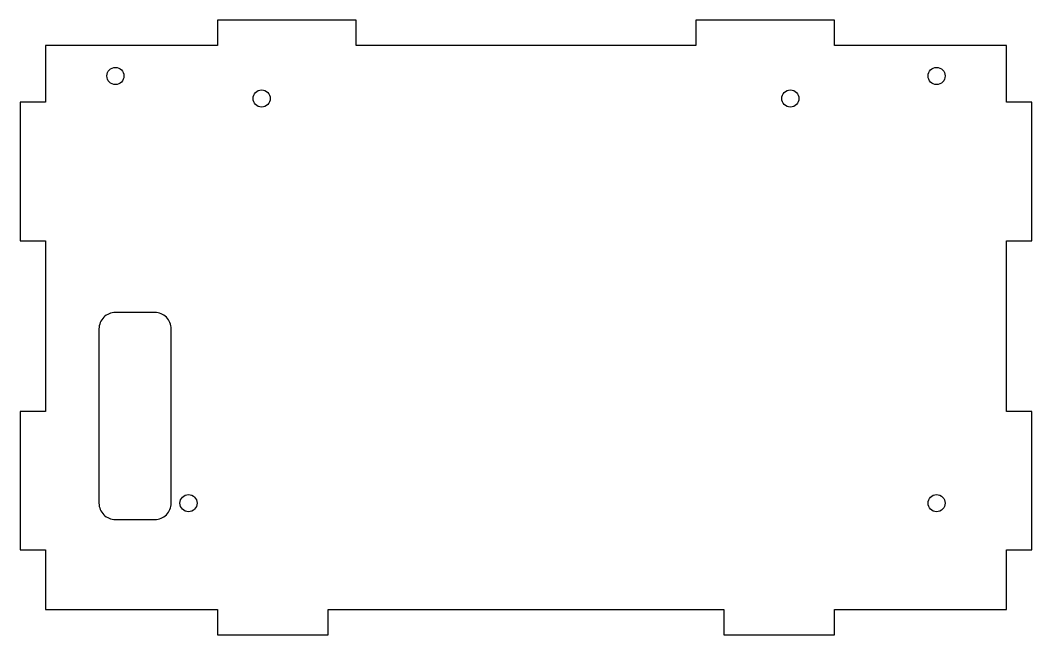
# Model space of a CAD drawing. Header units: millimetres. Extents: x -90 to 90, y -52 to 57.
import ezdxf

# ---------------------------------------------------------------- set-up
doc = ezdxf.new("R2010")
doc.units = ezdxf.units.MM
doc.layers.add('CUTOUTS', color=1, linetype='CONTINUOUS')
doc.layers.add('PERIMETER', color=5, linetype='CONTINUOUS')

msp = doc.modelspace()

# ---------------------------------------------------------------- linework, layer by layer
at = {"layer": 'CUTOUTS'}
msp.add_lwpolyline([(-75.925, -29, 0.4142136), (-73, -31.925), (-66, -31.925, 0.4142136), (-63.075, -29), (-63.075, 2, 0.4142136), (-66, 4.925), (-73, 4.925, 0.4142136), (-75.925, 2)], format="xyb", close=True, dxfattribs=at)
for centre in [(-73, 47), (73, 47), (-47, 43), (47, 43), (-60, -29), (73, -29)]:
    msp.add_circle(centre, 1.525, dxfattribs=at)
at = {"layer": 'PERIMETER'}
msp.add_lwpolyline([(-54.825, -47.925), (-54.825, -52.425), (-35.175, -52.425), (-35.175, -47.925), (35.175, -47.925), (35.175, -52.425), (54.825, -52.425), (54.825, -47.925), (85.425, -47.925), (85.425, -37.325), (89.925, -37.325), (89.925, -12.675), (85.425, -12.675), (85.425, 17.675), (89.925, 17.675), (89.925, 42.325), (85.425, 42.325), (85.425, 52.425), (54.825, 52.425), (54.825, 56.925), (30.175, 56.925), (30.175, 52.425), (-30.175, 52.425), (-30.175, 56.925), (-54.825, 56.925), (-54.825, 52.425), (-85.425, 52.425), (-85.425, 42.325), (-89.925, 42.325), (-89.925, 17.675), (-85.425, 17.675), (-85.425, -12.675), (-89.925, -12.675), (-89.925, -37.325), (-85.425, -37.325), (-85.425, -47.925)], close=True, dxfattribs=at)

doc.saveas('drawing.dxf')
